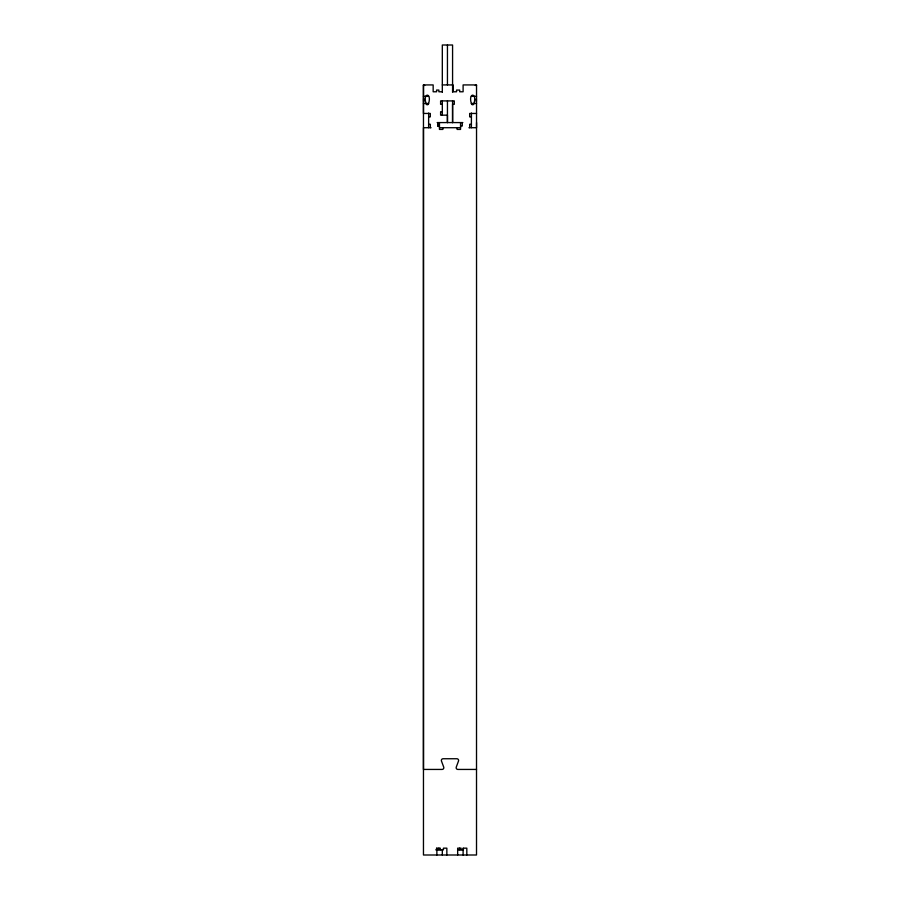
<?xml version="1.0" encoding="UTF-8"?>
<svg xmlns="http://www.w3.org/2000/svg" width="900" height="900" viewBox="0 0 900 900"><rect width="100%" height="100%" fill="white"/><g stroke="black" fill="none" stroke-linecap="round" stroke-linejoin="round"><path stroke-width="1.35" d="M442.316 91.778L438.885 91.778L438.885 90.067L436.579 90.067L436.579 91.778L433.159 91.778L433.159 84.926L423.461 84.926L423.461 113.456L430.312 113.456L430.312 116.876L428.591 116.876M476.539 122.58L476.539 127.71L468.923 127.71M442.316 84.926L453.127 84.926L453.127 91.778L456.548 91.778L456.548 90.067L459.686 90.067L459.686 91.778L463.106 91.778L463.106 84.926L476.539 84.926L476.516 855L423.461 855L423.461 84.926M423.461 85.421L424.744 85.421M475.256 85.421L476.539 85.421M423.461 96.334L428.591 96.334M471.397 96.334L476.539 96.334M423.461 99.191L424.103 99.191M475.897 99.191L476.539 99.191M423.461 100.901L424.103 100.901M475.897 100.901L476.539 100.901M423.461 103.466L428.591 103.466C432.101 92.407 422.527 92.407 426.026 103.466A1.282 1.282 0 0 0 427.309 104.749A1.282 1.282 0 0 0 428.591 103.466M471.375 103.466A1.282 1.282 0 0 0 472.657 104.749A1.282 1.282 0 0 0 473.94 103.466C477.45 92.407 467.876 92.407 471.375 103.466L476.539 103.466M442.316 104.321L440.606 104.321L440.606 100.901L454.286 100.901L454.286 104.321L452.576 104.321L452.576 122.58L452.576 100.901M442.316 111.735L440.606 111.735L440.606 115.166L447.446 115.166L447.446 122.58L447.446 100.901M476.539 113.456L469.665 113.456L469.665 116.876L471.375 116.876M437.164 122.58L462.836 122.58M428.591 124.29L430.358 124.29L430.312 127.71M471.431 124.29L469.665 124.29L469.721 127.71M437.76 126L437.76 122.58L437.738 126L439.47 126M460.553 126L462.285 126L462.285 122.58M431.077 127.71L423.461 127.71L423.461 769.433L442.114 769.433A1.71 1.71 0 0 0 443.723 767.137L441.428 760.939A1.71 1.71 0 0 1 443.07 758.745L456.907 758.745A1.71 1.71 0 0 1 458.539 760.939L456.255 767.137A1.71 1.71 0 0 0 457.864 769.433L476.516 769.433M439.447 127.71L460.575 127.71M435.78 849.87L443.43 849.87L443.43 848.16L446.85 848.16L446.85 855M457.594 849.87L463.387 849.87L463.387 848.16L466.819 848.16L466.819 855M471.431 113.04L471.386 127.71M463.106 848.16L463.106 855M461.081 849.87L461.081 848.16L457.661 848.16L457.661 855M460.553 122.58L460.553 129.42L457.132 129.42L457.132 127.71M459.686 848.16L459.686 849.87M452.576 92.261L452.576 45L442.316 45L442.316 92.261M447.446 45L447.446 84.926M442.868 127.71L442.868 129.42L439.447 129.42L439.447 122.58M442.316 100.901L442.316 115.166M442.316 849.521L442.316 855M440.291 849.87L440.291 848.16L436.871 848.16L436.871 855M438.885 848.16L438.885 849.87M436.579 848.16L436.579 849.87M428.647 113.04L428.614 127.71"/></g></svg>
